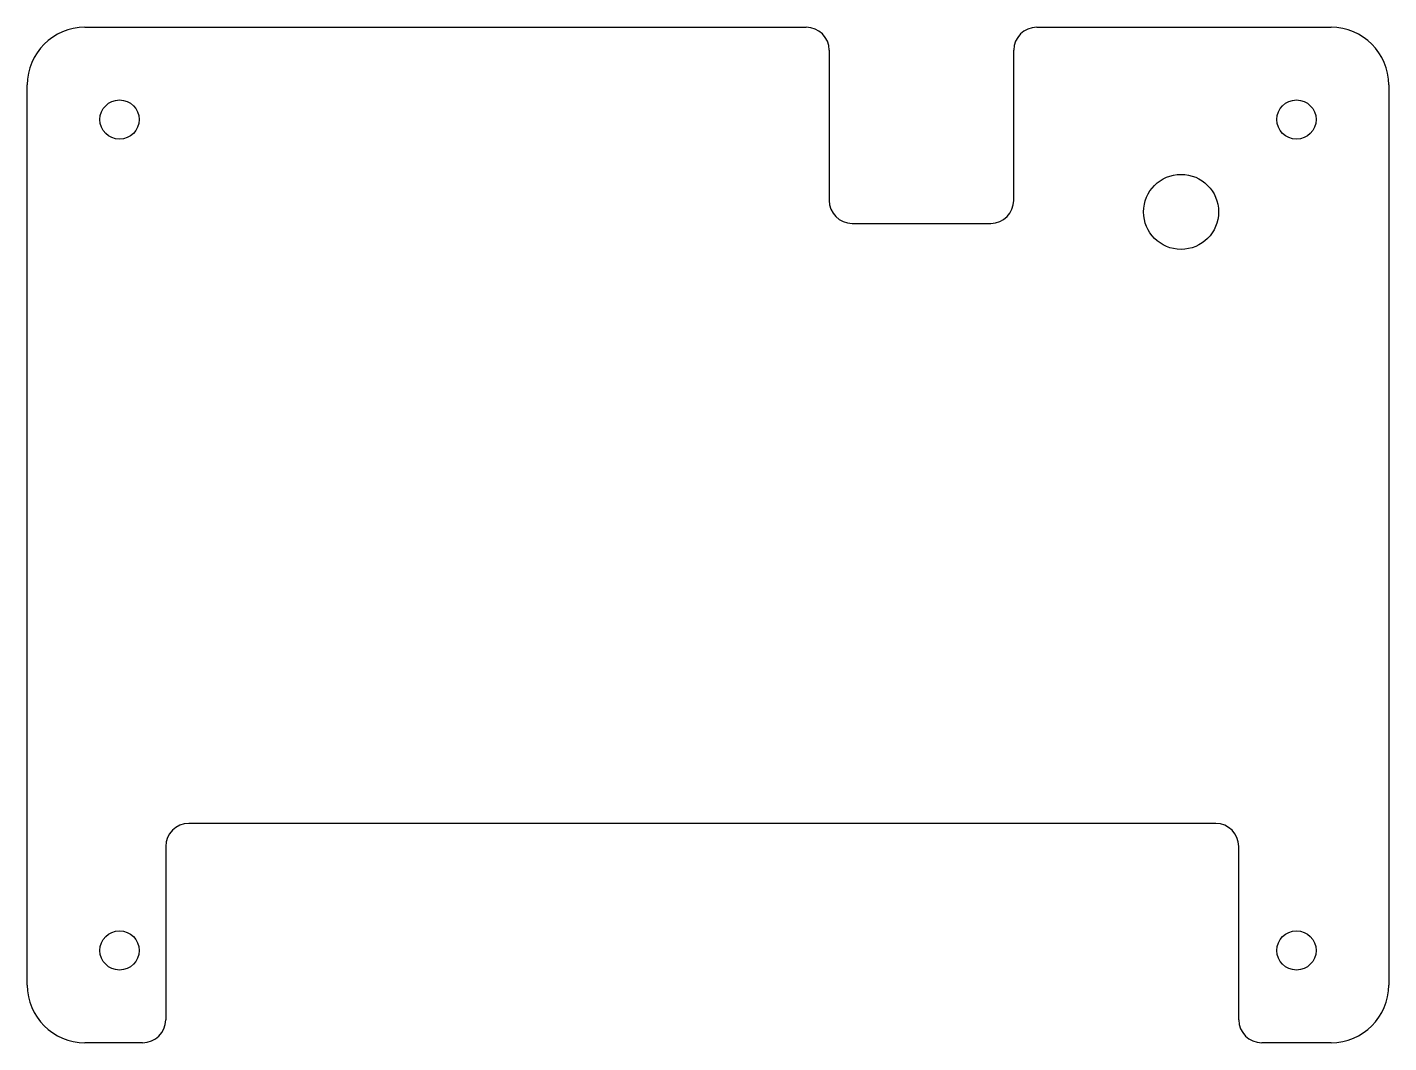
# Model space of a CAD drawing. Header units: millimetres. Extents: x -4 to 114, y -84 to 4.
import ezdxf

# ---------------------------------------------------------------- set-up
doc = ezdxf.new("R2010")
doc.units = ezdxf.units.MM

msp = doc.modelspace()

# ---------------------------------------------------------------- linework, layer by layer
for p, q in [((1, 4), (63.5, 4)), ((83.5, 4), (109, 4)), ((65.5, 2), (65.5, -11)), ((81.5, -11), (81.5, 2)), ((-4, -79), (-4, -1)), ((114, -1), (114, -79)), ((67.5, -13), (79.5, -13)), ((99, -65), (10, -65)), ((8, -67), (8, -82)), ((101, -82), (101, -67)), ((6, -84), (1, -84)), ((109, -84), (103, -84))]:
    msp.add_line(p, q)
for centre, radius in [((4, -4), 1.7), ((106, -4), 1.7), ((96, -12), 3.25), ((4, -76), 1.7), ((106, -76), 1.7)]:
    msp.add_circle(centre, radius)
for centre, radius, start, end in [((1, -1), 5, 90, 180), ((63.5, 2), 2, 0, 90), ((83.5, 2), 2, 90, 180), ((109, -1), 5, 0, 90), ((67.5, -11), 2, 180, 270), ((79.5, -11), 2, -90, 0), ((10, -67), 2, 90, 180), ((99, -67), 2, 0, 90), ((1, -79), 5, 180, 270), ((109, -79), 5, -90, 0), ((6, -82), 2, -90, 0), ((103, -82), 2, 180, 270)]:
    msp.add_arc(centre, radius, start, end)

doc.saveas('drawing.dxf')
